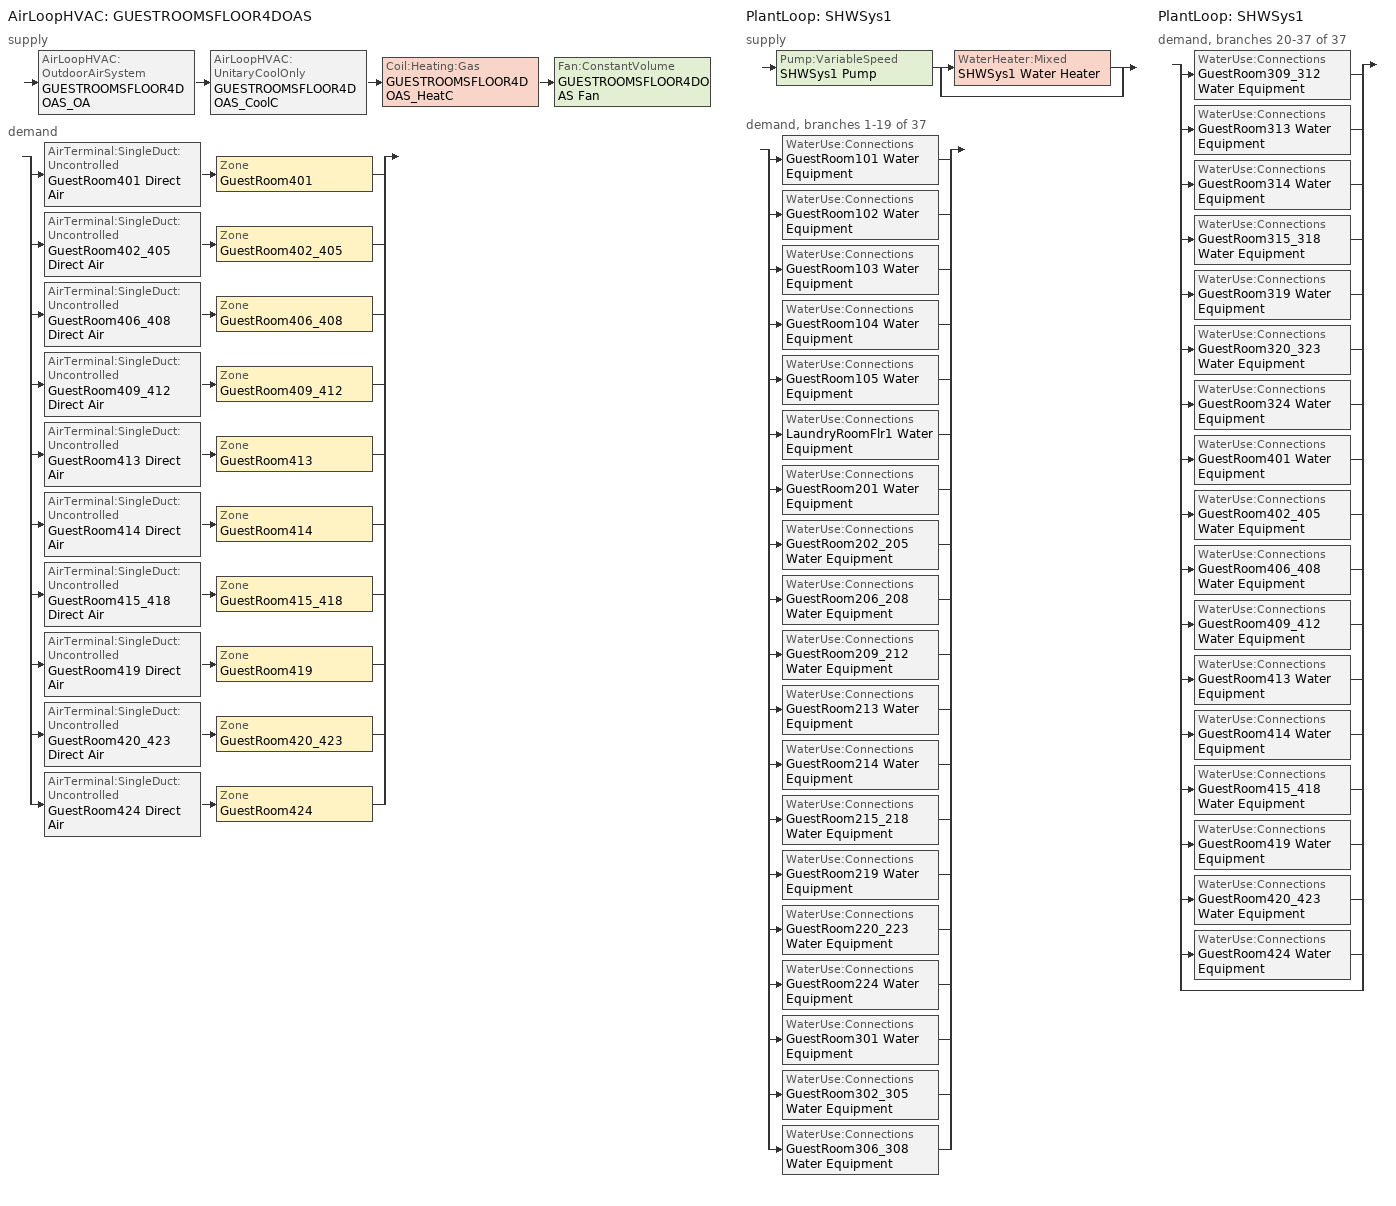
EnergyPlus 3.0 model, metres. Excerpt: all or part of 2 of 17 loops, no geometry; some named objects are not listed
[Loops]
AirLoopHVAC 'GUESTROOMSFLOOR4DOAS'
 supply: AirLoopHVAC:OutdoorAirSystem 'GUESTROOMSFLOOR4DOAS_OA' > AirLoopHVAC:UnitaryCoolOnly 'GUESTROOMSFLOOR4DOAS_CoolC' > Coil:Heating:Gas 'GUESTROOMSFLOOR4DOAS_HeatC' > Fan:ConstantVolume 'GUESTROOMSFLOOR4DOAS Fan'
 demand: split
  | AirTerminal:SingleDuct:Uncontrolled 'GuestRoom401 Direct Air' > Zone 'GuestRoom401'
  | AirTerminal:SingleDuct:Uncontrolled 'GuestRoom402_405 Direct Air' > Zone 'GuestRoom402_405'
  | AirTerminal:SingleDuct:Uncontrolled 'GuestRoom406_408 Direct Air' > Zone 'GuestRoom406_408'
  | AirTerminal:SingleDuct:Uncontrolled 'GuestRoom409_412 Direct Air' > Zone 'GuestRoom409_412'
  | AirTerminal:SingleDuct:Uncontrolled 'GuestRoom413 Direct Air' > Zone 'GuestRoom413'
  | AirTerminal:SingleDuct:Uncontrolled 'GuestRoom414 Direct Air' > Zone 'GuestRoom414'
  | AirTerminal:SingleDuct:Uncontrolled 'GuestRoom415_418 Direct Air' > Zone 'GuestRoom415_418'
  | AirTerminal:SingleDuct:Uncontrolled 'GuestRoom419 Direct Air' > Zone 'GuestRoom419'
  | AirTerminal:SingleDuct:Uncontrolled 'GuestRoom420_423 Direct Air' > Zone 'GuestRoom420_423'
  | AirTerminal:SingleDuct:Uncontrolled 'GuestRoom424 Direct Air' > Zone 'GuestRoom424'
PlantLoop 'SHWSys1'
 supply: Pump:VariableSpeed 'SHWSys1 Pump' > split
  | WaterHeater:Mixed 'SHWSys1 Water Heater'
  | bypass
 demand, branches 1-19 of 37: split
  | WaterUse:Connections 'GuestRoom101 Water Equipment'
  | WaterUse:Connections 'GuestRoom102 Water Equipment'
  | WaterUse:Connections 'GuestRoom103 Water Equipment'
  | WaterUse:Connections 'GuestRoom104 Water Equipment'
  | WaterUse:Connections 'GuestRoom105 Water Equipment'
  | WaterUse:Connections 'LaundryRoomFlr1 Water Equipment'
  | WaterUse:Connections 'GuestRoom201 Water Equipment'
  | WaterUse:Connections 'GuestRoom202_205 Water Equipment'
  | WaterUse:Connections 'GuestRoom206_208 Water Equipment'
  | WaterUse:Connections 'GuestRoom209_212 Water Equipment'
  | WaterUse:Connections 'GuestRoom213 Water Equipment'
  | WaterUse:Connections 'GuestRoom214 Water Equipment'
  | WaterUse:Connections 'GuestRoom215_218 Water Equipment'
  | WaterUse:Connections 'GuestRoom219 Water Equipment'
  | WaterUse:Connections 'GuestRoom220_223 Water Equipment'
  | WaterUse:Connections 'GuestRoom224 Water Equipment'
  | WaterUse:Connections 'GuestRoom301 Water Equipment'
  | WaterUse:Connections 'GuestRoom302_305 Water Equipment'
  | WaterUse:Connections 'GuestRoom306_308 Water Equipment'
PlantLoop 'SHWSys1'
 demand, branches 20-37 of 37: split
  | WaterUse:Connections 'GuestRoom309_312 Water Equipment'
  | WaterUse:Connections 'GuestRoom313 Water Equipment'
  | WaterUse:Connections 'GuestRoom314 Water Equipment'
  | WaterUse:Connections 'GuestRoom315_318 Water Equipment'
  | WaterUse:Connections 'GuestRoom319 Water Equipment'
  | WaterUse:Connections 'GuestRoom320_323 Water Equipment'
  | WaterUse:Connections 'GuestRoom324 Water Equipment'
  | WaterUse:Connections 'GuestRoom401 Water Equipment'
  | WaterUse:Connections 'GuestRoom402_405 Water Equipment'
  | WaterUse:Connections 'GuestRoom406_408 Water Equipment'
  | WaterUse:Connections 'GuestRoom409_412 Water Equipment'
  | WaterUse:Connections 'GuestRoom413 Water Equipment'
  | WaterUse:Connections 'GuestRoom414 Water Equipment'
  | WaterUse:Connections 'GuestRoom415_418 Water Equipment'
  | WaterUse:Connections 'GuestRoom419 Water Equipment'
  | WaterUse:Connections 'GuestRoom420_423 Water Equipment'
  | WaterUse:Connections 'GuestRoom424 Water Equipment'
  | bypass
[ComponentCost:LineItem]
Name | Line Item Type | Item | Cost per Each | Quantity | Cost per Unit of Output Capacity
Infiltration:GuestRoom401 | General | GuestRoom401 | 1 | 0.0105
People:GuestRoom401 | General | GuestRoom401 | 1 | 1.5
LIGHTING EQUIP:GuestRoom401 | Lights | GuestRoom401 |  |  | 1
ElectricEquipment:GuestRoom401:PlugMisc | General | GuestRoom401 | 1 | 0.4663
People:GuestRoom402_405 | General | GuestRoom402_405 | 1 | 6
LIGHTING EQUIP:GuestRoom402_405 | Lights | GuestRoom402_405 |  |  | 1
ElectricEquipment:GuestRoom402_405:PlugMisc | General | GuestRoom402_405 | 1 | 1.8654
People:GuestRoom406_408 | General | GuestRoom406_408 | 1 | 4.5
LIGHTING EQUIP:GuestRoom406_408 | Lights | GuestRoom406_408 |  |  | 1
ElectricEquipment:GuestRoom406_408:PlugMisc | General | GuestRoom406_408 | 1 | 1.5066
Infiltration:GuestRoom409_412 | General | GuestRoom409_412 | 1 | 0.0276
People:GuestRoom409_412 | General | GuestRoom409_412 | 1 | 6
LIGHTING EQUIP:GuestRoom409_412 | Lights | GuestRoom409_412 |  |  | 1
ElectricEquipment:GuestRoom409_412:PlugMisc | General | GuestRoom409_412 | 1 | 1.8654
People:GuestRoom413 | General | GuestRoom413 | 1 | 1.5
LIGHTING EQUIP:GuestRoom413 | Lights | GuestRoom413 |  |  | 1
ElectricEquipment:GuestRoom413:PlugMisc | General | GuestRoom413 | 1 | 0.4663
People:GuestRoom414 | General | GuestRoom414 | 1 | 1.5
LIGHTING EQUIP:GuestRoom414 | Lights | GuestRoom414 |  |  | 1
ElectricEquipment:GuestRoom414:PlugMisc | General | GuestRoom414 | 1 | 0.4663
Infiltration:GuestRoom415_418 | General | GuestRoom415_418 | 1 | 0.0276
People:GuestRoom415_418 | General | GuestRoom415_418 | 1 | 6
LIGHTING EQUIP:GuestRoom415_418 | Lights | GuestRoom415_418 |  |  | 1
ElectricEquipment:GuestRoom415_418:PlugMisc | General | GuestRoom415_418 | 1 | 1.8652
Infiltration:GuestRoom419 | General | GuestRoom419 | 1 | 0.0069
People:GuestRoom419 | General | GuestRoom419 | 1 | 1.5
LIGHTING EQUIP:GuestRoom419 | Lights | GuestRoom419 |  |  | 1
ElectricEquipment:GuestRoom419:PlugMisc | General | GuestRoom419 | 1 | 0.4663
Infiltration:GuestRoom420_423 | General | GuestRoom420_423 | 1 | 0.0276
People:GuestRoom420_423 | General | GuestRoom420_423 | 1 | 6
LIGHTING EQUIP:GuestRoom420_423 | Lights | GuestRoom420_423 |  |  | 1
ElectricEquipment:GuestRoom420_423:PlugMisc | General | GuestRoom420_423 | 1 | 1.8652
Infiltration:GuestRoom424 | General | GuestRoom424 | 1 | 0.0069
People:GuestRoom424 | General | GuestRoom424 | 1 | 1.5
LIGHTING EQUIP:GuestRoom424 | Lights | GuestRoom424 |  |  | 1
ElectricEquipment:GuestRoom424:PlugMisc | General | GuestRoom424 | 1 | 0.4663
[Sizing:Zone] Zone Cooling Design Supply Air Temperature {C}=14; Zone Heating Design Supply Air Temperature {C}=40; Zone Cooling Design Supply Air Humidity Ratio {kg-H20/kg-air}=0.0085; Zone Heating Design Supply Air Humidity Ratio {kg-H20/kg-air}=0.008; Outdoor Air Method=Flow/Zone; Outside Air Flow per Zone Floor Area=0; Zone Sizing Factor=0; Cooling Design Air Flow Method {Flow/Zone | DesignDay}=DesignDay; Cooling Design Air Flow Rate=0; Cooling Minimum Air Flow=0; Cooling Minimum Air Flow Fraction=0; Heating Design Air Flow Method {Flow/Zone | DesignDay}=DesignDay; Heating Design Air Flow Rate=0
Name | Outside Air Flow per Zone {m3/s}
GuestRoom401; GuestRoom413; GuestRoom414; GuestRoom419; GuestRoom424 | 0.01415
GuestRoom402_405; GuestRoom409_412; GuestRoom415_418; GuestRoom420_423 | 0.0566
GuestRoom406_408 | 0.04245
[ZoneControl:Thermostat] Control Type Schedule=Dual Zone Control Type Sched
Name | Zone | Control 1
GuestRoom401 Thermostat | GuestRoom401 | GuestRoom401 DualSPSched
GuestRoom402_405 Thermostat | GuestRoom402_405 | GuestRoom402_405 DualSPSched
GuestRoom406_408 Thermostat | GuestRoom406_408 | GuestRoom406_408 DualSPSched
GuestRoom409_412 Thermostat | GuestRoom409_412 | GuestRoom409_412 DualSPSched
GuestRoom413 Thermostat | GuestRoom413 | GuestRoom413 DualSPSched
GuestRoom414 Thermostat | GuestRoom414 | GuestRoom414 DualSPSched
GuestRoom415_418 Thermostat | GuestRoom415_418 | GuestRoom415_418 DualSPSched
GuestRoom419 Thermostat | GuestRoom419 | GuestRoom419 DualSPSched
GuestRoom420_423 Thermostat | GuestRoom420_423 | GuestRoom420_423 DualSPSched
GuestRoom424 Thermostat | GuestRoom424 | GuestRoom424 DualSPSched
[ThermostatSetpoint:DualSetpoint] Heating Setpoint Temperature Schedule=HtgSetP_Sch; Cooling Setpoint Temperature Schedule=ClgSetP_Sch
GuestRoom401 DualSPSched; GuestRoom402_405 DualSPSched; GuestRoom406_408 DualSPSched; GuestRoom409_412 DualSPSched; GuestRoom413 DualSPSched; GuestRoom414 DualSPSched; GuestRoom415_418 DualSPSched; GuestRoom419 DualSPSched; GuestRoom420_423 DualSPSched; GuestRoom424 DualSPSched
[Zone equipment]
GuestRoom401: GuestRoom401 Direct Air, GuestRoom401 PTAC
GuestRoom402_405: GuestRoom402_405 Direct Air, GuestRoom402_405 PTAC
GuestRoom406_408: GuestRoom406_408 Direct Air, GuestRoom406_408 PTAC
GuestRoom409_412: GuestRoom409_412 Direct Air, GuestRoom409_412 PTAC
GuestRoom413: GuestRoom413 Direct Air, GuestRoom413 PTAC
GuestRoom414: GuestRoom414 Direct Air, GuestRoom414 PTAC
GuestRoom415_418: GuestRoom415_418 Direct Air, GuestRoom415_418 PTAC
GuestRoom419: GuestRoom419 Direct Air, GuestRoom419 PTAC
GuestRoom420_423: GuestRoom420_423 Direct Air, GuestRoom420_423 PTAC
GuestRoom424: GuestRoom424 Direct Air, GuestRoom424 PTAC
[Coil:Heating:Electric] Availability Schedule=ALWAYS_ON; Efficiency=1; Nominal Capacity {W}=AUTOSIZE
GuestRoom401 PTAC heat coil; GuestRoom402_405 PTAC heat coil; GuestRoom406_408 PTAC heat coil; GuestRoom409_412 PTAC heat coil; GuestRoom413 PTAC heat coil; GuestRoom414 PTAC heat coil; GuestRoom415_418 PTAC heat coil; GuestRoom419 PTAC heat coil; GuestRoom420_423 PTAC heat coil; GuestRoom424 PTAC heat coil
[Fan:ConstantVolume]
GUESTROOMSFLOOR4DOAS Fan: Availablility Schedule=HVACOperationSchd; Fan Efficiency=0.51; Pressure Rise {Pa}=320; Maximum Flow Rate {m3/s}=AUTOSIZE; Motor Efficiency=0.85; Motor In Airstream Fraction=1
[AirTerminal:SingleDuct:Uncontrolled] Availability Schedule=ALWAYS_ON
Name | Maximum Air Flow Rate {m3/s}
GuestRoom401 Direct Air; GuestRoom413 Direct Air; GuestRoom414 Direct Air; GuestRoom419 Direct Air; GuestRoom424 Direct Air | 0.01415
GuestRoom402_405 Direct Air; GuestRoom409_412 Direct Air; GuestRoom415_418 Direct Air; GuestRoom420_423 Direct Air | 0.0566
GuestRoom406_408 Direct Air | 0.04245
[ZoneHVAC:PackagedTerminalAirConditioner] Availability Schedule=ALWAYS_ON; Supply Air Flow Rate During Cooling Operation=AUTOSIZE; Supply Air Flow Rate During Heating Operation=AUTOSIZE; Supply Air Flow Rate When No Cooling or Heating is Needed=AUTOSIZE; Outdoor Air Flow Rate During Cooling Operation=0; Outdoor Air Flow Rate During Heating Operation=0; Outdoor Air Flow Rate When No Cooling or Heating is Needed=0; Fan Placement=DrawThrough; Supply Air Fan Operating Mode Schedule=ALWAYS_OFF
Name | Supply Air Fan | Heating Coil | Cooling Coil
GuestRoom401 PTAC | GuestRoom401 PTACFan | GuestRoom401 PTAC heat coil | GuestRoom401 PTAC DXCoil
GuestRoom402_405 PTAC | GuestRoom402_405 PTACFan | GuestRoom402_405 PTAC heat coil | GuestRoom402_405 PTAC DXCoil
GuestRoom406_408 PTAC | GuestRoom406_408 PTACFan | GuestRoom406_408 PTAC heat coil | GuestRoom406_408 PTAC DXCoil
GuestRoom409_412 PTAC | GuestRoom409_412 PTACFan | GuestRoom409_412 PTAC heat coil | GuestRoom409_412 PTAC DXCoil
GuestRoom413 PTAC | GuestRoom413 PTACFan | GuestRoom413 PTAC heat coil | GuestRoom413 PTAC DXCoil
GuestRoom414 PTAC | GuestRoom414 PTACFan | GuestRoom414 PTAC heat coil | GuestRoom414 PTAC DXCoil
GuestRoom415_418 PTAC | GuestRoom415_418 PTACFan | GuestRoom415_418 PTAC heat coil | GuestRoom415_418 PTAC DXCoil
GuestRoom419 PTAC | GuestRoom419 PTACFan | GuestRoom419 PTAC heat coil | GuestRoom419 PTAC DXCoil
GuestRoom420_423 PTAC | GuestRoom420_423 PTACFan | GuestRoom420_423 PTAC heat coil | GuestRoom420_423 PTAC DXCoil
GuestRoom424 PTAC | GuestRoom424 PTACFan | GuestRoom424 PTAC heat coil | GuestRoom424 PTAC DXCoil
[Fan:OnOff] Availablility Schedule=ALWAYS_ON; Fan Efficiency=0.51; Pressure Rise {Pa}=296; Maximum Flow Rate {m3/s}=AUTOSIZE; Motor Efficiency=0.85; Motor In Airstream Fraction=1
GuestRoom401 PTACFan; GuestRoom402_405 PTACFan; GuestRoom406_408 PTACFan; GuestRoom409_412 PTACFan; GuestRoom413 PTACFan; GuestRoom414 PTACFan; GuestRoom415_418 PTACFan; GuestRoom419 PTACFan; GuestRoom420_423 PTACFan; GuestRoom424 PTACFan
[Coil:Cooling:DX:SingleSpeed] Availablility Schedule=ALWAYS_ON; Rated Total Cooling Capacity {W}=AUTOSIZE; Rated Sensible Heat Ratio=AUTOSIZE; Rated Air Flow Rate {m3/s}=AUTOSIZE
Name | Rated COP | Total Cooling Capacity Function of Temperature Curve | Total Cooling Capacity Function of Flow Fraction Curve | Energy Input Ratio Function of Temperature Curve | Energy Input Ratio Function of Flow Fraction Curve | Part Load Fraction Correlation Curve | Supply Air Fan Operating Mode | Total Cooling Capacity Function of Flow Fraction Curve Name)
GuestRoom401 PTAC DXCoil | 3.1 | GuestRoom401 PTACHPACCoolCapFT | GuestRoom401 PTACHPACCoolCapFFF | GuestRoom401 PTACHPACEIRFT | GuestRoom401 PTACHPACEIRFFF | GuestRoom401 PTACHPACPLFFPLR | CyclingFanAndCompressor
GuestRoom402_405 PTAC DXCoil | 3.1 | GuestRoom402_405 PTACHPACCoolCapFT | GuestRoom402_405 PTACHPACCoolCapFFF | GuestRoom402_405 PTACHPACEIRFT | GuestRoom402_405 PTACHPACEIRFFF | GuestRoom402_405 PTACHPACPLFFPLR | CyclingFanAndCompressor
GuestRoom406_408 PTAC DXCoil | 3.1 | GuestRoom406_408 PTACHPACCoolCapFT | GuestRoom406_408 PTACHPACCoolCapFFF | GuestRoom406_408 PTACHPACEIRFT | GuestRoom406_408 PTACHPACEIRFFF | GuestRoom406_408 PTACHPACPLFFPLR | CyclingFanAndCompressor
GuestRoom409_412 PTAC DXCoil | 3.1 | GuestRoom409_412 PTACHPACCoolCapFT | GuestRoom409_412 PTACHPACCoolCapFFF | GuestRoom409_412 PTACHPACEIRFT | GuestRoom409_412 PTACHPACEIRFFF | GuestRoom409_412 PTACHPACPLFFPLR | CyclingFanAndCompressor
GuestRoom413 PTAC DXCoil | 3.1 | GuestRoom413 PTACHPACCoolCapFT | GuestRoom413 PTACHPACCoolCapFFF | GuestRoom413 PTACHPACEIRFT | GuestRoom413 PTACHPACEIRFFF | GuestRoom413 PTACHPACPLFFPLR | CyclingFanAndCompressor
GuestRoom414 PTAC DXCoil | 3.1 | GuestRoom414 PTACHPACCoolCapFT | GuestRoom414 PTACHPACCoolCapFFF | GuestRoom414 PTACHPACEIRFT | GuestRoom414 PTACHPACEIRFFF | GuestRoom414 PTACHPACPLFFPLR | CyclingFanAndCompressor
GuestRoom415_418 PTAC DXCoil | 3.1 | GuestRoom415_418 PTACHPACCoolCapFT | GuestRoom415_418 PTACHPACCoolCapFFF | GuestRoom415_418 PTACHPACEIRFT | GuestRoom415_418 PTACHPACEIRFFF | GuestRoom415_418 PTACHPACPLFFPLR | CyclingFanAndCompressor
GuestRoom419 PTAC DXCoil | 3.1 | GuestRoom419 PTACHPACCoolCapFT | GuestRoom419 PTACHPACCoolCapFFF | GuestRoom419 PTACHPACEIRFT | GuestRoom419 PTACHPACEIRFFF | GuestRoom419 PTACHPACPLFFPLR | CyclingFanAndCompressor
GuestRoom420_423 PTAC DXCoil | 3.1 | GuestRoom420_423 PTACHPACCoolCapFT | GuestRoom420_423 PTACHPACCoolCapFFF | GuestRoom420_423 PTACHPACEIRFT | GuestRoom420_423 PTACHPACEIRFFF | GuestRoom420_423 PTACHPACPLFFPLR | CyclingFanAndCompressor
GuestRoom424 PTAC DXCoil | 3.1 | GuestRoom424 PTACHPACCoolCapFT | GuestRoom424 PTACHPACCoolCapFFF | GuestRoom424 PTACHPACEIRFT | GuestRoom424 PTACHPACEIRFFF | GuestRoom424 PTACHPACPLFFPLR | CyclingFanAndCompressor
GUESTROOMSFLOOR4DOAS_CoolC DXCoil | 3 | GUESTROOMSFLOOR4DOAS_CoolCLennoxStandard10Ton_TGA120S2B_CapFT |  | GUESTROOMSFLOOR4DOAS_CoolCLennoxStandard10Ton_TGA120S2B_EIRFT | GUESTROOMSFLOOR4DOAS_CoolCLennoxStandard10Ton_TGA120S2B_EIRFFF | GUESTROOMSFLOOR4DOAS_CoolCLennoxStandard10Ton_TGA120S2B_PLR | ContinuousFanWithCyclingCompressor | GUESTROOMSFLOOR4DOAS_CoolCLennoxStandard10Ton_TGA120S2B_CapFF
[WaterUse:Connections]
Name | Water Use Equipment 1
GuestRoom101 Water Equipment | GuestRoom101 Water Equipment
GuestRoom102 Water Equipment | GuestRoom102 Water Equipment
GuestRoom103 Water Equipment | GuestRoom103 Water Equipment
GuestRoom104 Water Equipment | GuestRoom104 Water Equipment
GuestRoom105 Water Equipment | GuestRoom105 Water Equipment
LaundryRoomFlr1 Water Equipment | LaundryRoomFlr1 Water Equipment
GuestRoom201 Water Equipment | GuestRoom201 Water Equipment
GuestRoom202_205 Water Equipment | GuestRoom202_205 Water Equipment
GuestRoom206_208 Water Equipment | GuestRoom206_208 Water Equipment
GuestRoom209_212 Water Equipment | GuestRoom209_212 Water Equipment
GuestRoom213 Water Equipment | GuestRoom213 Water Equipment
GuestRoom214 Water Equipment | GuestRoom214 Water Equipment
GuestRoom215_218 Water Equipment | GuestRoom215_218 Water Equipment
GuestRoom219 Water Equipment | GuestRoom219 Water Equipment
GuestRoom220_223 Water Equipment | GuestRoom220_223 Water Equipment
GuestRoom224 Water Equipment | GuestRoom224 Water Equipment
GuestRoom301 Water Equipment | GuestRoom301 Water Equipment
GuestRoom302_305 Water Equipment | GuestRoom302_305 Water Equipment
GuestRoom306_308 Water Equipment | GuestRoom306_308 Water Equipment
GuestRoom309_312 Water Equipment | GuestRoom309_312 Water Equipment
GuestRoom313 Water Equipment | GuestRoom313 Water Equipment
GuestRoom314 Water Equipment | GuestRoom314 Water Equipment
GuestRoom315_318 Water Equipment | GuestRoom315_318 Water Equipment
GuestRoom319 Water Equipment | GuestRoom319 Water Equipment
GuestRoom320_323 Water Equipment | GuestRoom320_323 Water Equipment
GuestRoom324 Water Equipment | GuestRoom324 Water Equipment
GuestRoom401 Water Equipment | GuestRoom401 Water Equipment
GuestRoom402_405 Water Equipment | GuestRoom402_405 Water Equipment
GuestRoom406_408 Water Equipment | GuestRoom406_408 Water Equipment
GuestRoom409_412 Water Equipment | GuestRoom409_412 Water Equipment
GuestRoom413 Water Equipment | GuestRoom413 Water Equipment
GuestRoom414 Water Equipment | GuestRoom414 Water Equipment
GuestRoom415_418 Water Equipment | GuestRoom415_418 Water Equipment
GuestRoom419 Water Equipment | GuestRoom419 Water Equipment
GuestRoom420_423 Water Equipment | GuestRoom420_423 Water Equipment
GuestRoom424 Water Equipment | GuestRoom424 Water Equipment
[WaterUse:Equipment]
Name | Peak Flow Rate {m3/s} | Flow Rate Fraction Schedule | Target Temperature Schedule | Hot Water Supply Temperature Schedule Name  {C} | Zone | Sensible Fraction Schedule | Latent Fraction Schedule
GuestRoom101 Water Equipment | 2.89E-6 | GUESTROOM_SWH_SCH | GuestRoom101 Water Equipment Temp Sched | GuestRoom101 Water Equipment Hot Supply Temp Sched | GuestRoom101 | GuestRoom101 Water Equipment Sensible fract sched | GuestRoom101 Water Equipment Latent fract sched
GuestRoom102 Water Equipment | 2.89E-6 | GUESTROOM_SWH_SCH | GuestRoom102 Water Equipment Temp Sched | GuestRoom102 Water Equipment Hot Supply Temp Sched | GuestRoom102 | GuestRoom102 Water Equipment Sensible fract sched | GuestRoom102 Water Equipment Latent fract sched
GuestRoom103 Water Equipment | 2.89E-6 | GUESTROOM_SWH_SCH | GuestRoom103 Water Equipment Temp Sched | GuestRoom103 Water Equipment Hot Supply Temp Sched | GuestRoom103 | GuestRoom103 Water Equipment Sensible fract sched | GuestRoom103 Water Equipment Latent fract sched
GuestRoom104 Water Equipment | 2.89E-6 | GUESTROOM_SWH_SCH | GuestRoom104 Water Equipment Temp Sched | GuestRoom104 Water Equipment Hot Supply Temp Sched | GuestRoom104 | GuestRoom104 Water Equipment Sensible fract sched | GuestRoom104 Water Equipment Latent fract sched
GuestRoom105 Water Equipment | 2.89E-6 | GUESTROOM_SWH_SCH | GuestRoom105 Water Equipment Temp Sched | GuestRoom105 Water Equipment Hot Supply Temp Sched | GuestRoom105 | GuestRoom105 Water Equipment Sensible fract sched | GuestRoom105 Water Equipment Latent fract sched
LaundryRoomFlr1 Water Equipment | 0.0001093 | LAUNDRYROOM_SWH_SCH | LaundryRoomFlr1 Water Equipment Temp Sched | LaundryRoomFlr1 Water Equipment Hot Supply Temp Sched | LaundryRoomFlr1 | LaundryRoomFlr1 Water Equipment Sensible fract sched | LaundryRoomFlr1 Water Equipment Latent fract sched
GuestRoom201 Water Equipment | 2.89E-6 | GUESTROOM_SWH_SCH | GuestRoom201 Water Equipment Temp Sched | GuestRoom201 Water Equipment Hot Supply Temp Sched | GuestRoom201 | GuestRoom201 Water Equipment Sensible fract sched | GuestRoom201 Water Equipment Latent fract sched
GuestRoom202_205 Water Equipment | 1.156E-5 | GUESTROOM_SWH_SCH | GuestRoom202_205 Water Equipment Temp Sched | GuestRoom202_205 Water Equipment Hot Supply Temp Sched | GuestRoom202_205 | GuestRoom202_205 Water Equipment Sensible fract sched | GuestRoom202_205 Water Equipment Latent fract sched
GuestRoom206_208 Water Equipment | 8.67E-6 | GUESTROOM_SWH_SCH | GuestRoom206_208 Water Equipment Temp Sched | GuestRoom206_208 Water Equipment Hot Supply Temp Sched | GuestRoom206_208 | GuestRoom206_208 Water Equipment Sensible fract sched | GuestRoom206_208 Water Equipment Latent fract sched
GuestRoom209_212 Water Equipment | 1.156E-5 | GUESTROOM_SWH_SCH | GuestRoom209_212 Water Equipment Temp Sched | GuestRoom209_212 Water Equipment Hot Supply Temp Sched | GuestRoom209_212 | GuestRoom209_212 Water Equipment Sensible fract sched | GuestRoom209_212 Water Equipment Latent fract sched
GuestRoom213 Water Equipment | 2.89E-6 | GUESTROOM_SWH_SCH | GuestRoom213 Water Equipment Temp Sched | GuestRoom213 Water Equipment Hot Supply Temp Sched | GuestRoom213 | GuestRoom213 Water Equipment Sensible fract sched | GuestRoom213 Water Equipment Latent fract sched
GuestRoom214 Water Equipment | 2.89E-6 | GUESTROOM_SWH_SCH | GuestRoom214 Water Equipment Temp Sched | GuestRoom214 Water Equipment Hot Supply Temp Sched | GuestRoom214 | GuestRoom214 Water Equipment Sensible fract sched | GuestRoom214 Water Equipment Latent fract sched
GuestRoom215_218 Water Equipment | 1.156E-5 | GUESTROOM_SWH_SCH | GuestRoom215_218 Water Equipment Temp Sched | GuestRoom215_218 Water Equipment Hot Supply Temp Sched | GuestRoom215_218 | GuestRoom215_218 Water Equipment Sensible fract sched | GuestRoom215_218 Water Equipment Latent fract sched
GuestRoom219 Water Equipment | 2.89E-6 | GUESTROOM_SWH_SCH | GuestRoom219 Water Equipment Temp Sched | GuestRoom219 Water Equipment Hot Supply Temp Sched | GuestRoom219 | GuestRoom219 Water Equipment Sensible fract sched | GuestRoom219 Water Equipment Latent fract sched
GuestRoom220_223 Water Equipment | 1.156E-5 | GUESTROOM_SWH_SCH | GuestRoom220_223 Water Equipment Temp Sched | GuestRoom220_223 Water Equipment Hot Supply Temp Sched | GuestRoom220_223 | GuestRoom220_223 Water Equipment Sensible fract sched | GuestRoom220_223 Water Equipment Latent fract sched
GuestRoom224 Water Equipment | 2.89E-6 | GUESTROOM_SWH_SCH | GuestRoom224 Water Equipment Temp Sched | GuestRoom224 Water Equipment Hot Supply Temp Sched | GuestRoom224 | GuestRoom224 Water Equipment Sensible fract sched | GuestRoom224 Water Equipment Latent fract sched
GuestRoom301 Water Equipment | 2.89E-6 | GUESTROOM_SWH_SCH | GuestRoom301 Water Equipment Temp Sched | GuestRoom301 Water Equipment Hot Supply Temp Sched | GuestRoom301 | GuestRoom301 Water Equipment Sensible fract sched | GuestRoom301 Water Equipment Latent fract sched
GuestRoom302_305 Water Equipment | 1.156E-5 | GUESTROOM_SWH_SCH | GuestRoom302_305 Water Equipment Temp Sched | GuestRoom302_305 Water Equipment Hot Supply Temp Sched | GuestRoom302_305 | GuestRoom302_305 Water Equipment Sensible fract sched | GuestRoom302_305 Water Equipment Latent fract sched
GuestRoom306_308 Water Equipment | 8.67E-6 | GUESTROOM_SWH_SCH | GuestRoom306_308 Water Equipment Temp Sched | GuestRoom306_308 Water Equipment Hot Supply Temp Sched | GuestRoom306_308 | GuestRoom306_308 Water Equipment Sensible fract sched | GuestRoom306_308 Water Equipment Latent fract sched
GuestRoom309_312 Water Equipment | 1.156E-5 | GUESTROOM_SWH_SCH | GuestRoom309_312 Water Equipment Temp Sched | GuestRoom309_312 Water Equipment Hot Supply Temp Sched | GuestRoom309_312 | GuestRoom309_312 Water Equipment Sensible fract sched | GuestRoom309_312 Water Equipment Latent fract sched
GuestRoom313 Water Equipment | 2.89E-6 | GUESTROOM_SWH_SCH | GuestRoom313 Water Equipment Temp Sched | GuestRoom313 Water Equipment Hot Supply Temp Sched | GuestRoom313 | GuestRoom313 Water Equipment Sensible fract sched | GuestRoom313 Water Equipment Latent fract sched
GuestRoom314 Water Equipment | 2.89E-6 | GUESTROOM_SWH_SCH | GuestRoom314 Water Equipment Temp Sched | GuestRoom314 Water Equipment Hot Supply Temp Sched | GuestRoom314 | GuestRoom314 Water Equipment Sensible fract sched | GuestRoom314 Water Equipment Latent fract sched
GuestRoom315_318 Water Equipment | 1.156E-5 | GUESTROOM_SWH_SCH | GuestRoom315_318 Water Equipment Temp Sched | GuestRoom315_318 Water Equipment Hot Supply Temp Sched | GuestRoom315_318 | GuestRoom315_318 Water Equipment Sensible fract sched | GuestRoom315_318 Water Equipment Latent fract sched
GuestRoom319 Water Equipment | 2.89E-6 | GUESTROOM_SWH_SCH | GuestRoom319 Water Equipment Temp Sched | GuestRoom319 Water Equipment Hot Supply Temp Sched | GuestRoom319 | GuestRoom319 Water Equipment Sensible fract sched | GuestRoom319 Water Equipment Latent fract sched
GuestRoom320_323 Water Equipment | 1.156E-5 | GUESTROOM_SWH_SCH | GuestRoom320_323 Water Equipment Temp Sched | GuestRoom320_323 Water Equipment Hot Supply Temp Sched | GuestRoom320_323 | GuestRoom320_323 Water Equipment Sensible fract sched | GuestRoom320_323 Water Equipment Latent fract sched
GuestRoom324 Water Equipment | 2.89E-6 | GUESTROOM_SWH_SCH | GuestRoom324 Water Equipment Temp Sched | GuestRoom324 Water Equipment Hot Supply Temp Sched | GuestRoom324 | GuestRoom324 Water Equipment Sensible fract sched | GuestRoom324 Water Equipment Latent fract sched
GuestRoom401 Water Equipment | 2.89E-6 | GUESTROOM_SWH_SCH | GuestRoom401 Water Equipment Temp Sched | GuestRoom401 Water Equipment Hot Supply Temp Sched | GuestRoom401 | GuestRoom401 Water Equipment Sensible fract sched | GuestRoom401 Water Equipment Latent fract sched
GuestRoom402_405 Water Equipment | 1.156E-5 | GUESTROOM_SWH_SCH | GuestRoom402_405 Water Equipment Temp Sched | GuestRoom402_405 Water Equipment Hot Supply Temp Sched | GuestRoom402_405 | GuestRoom402_405 Water Equipment Sensible fract sched | GuestRoom402_405 Water Equipment Latent fract sched
GuestRoom406_408 Water Equipment | 8.67E-6 | GUESTROOM_SWH_SCH | GuestRoom406_408 Water Equipment Temp Sched | GuestRoom406_408 Water Equipment Hot Supply Temp Sched | GuestRoom406_408 | GuestRoom406_408 Water Equipment Sensible fract sched | GuestRoom406_408 Water Equipment Latent fract sched
GuestRoom409_412 Water Equipment | 1.156E-5 | GUESTROOM_SWH_SCH | GuestRoom409_412 Water Equipment Temp Sched | GuestRoom409_412 Water Equipment Hot Supply Temp Sched | GuestRoom409_412 | GuestRoom409_412 Water Equipment Sensible fract sched | GuestRoom409_412 Water Equipment Latent fract sched
GuestRoom413 Water Equipment | 2.89E-6 | GUESTROOM_SWH_SCH | GuestRoom413 Water Equipment Temp Sched | GuestRoom413 Water Equipment Hot Supply Temp Sched | GuestRoom413 | GuestRoom413 Water Equipment Sensible fract sched | GuestRoom413 Water Equipment Latent fract sched
GuestRoom414 Water Equipment | 2.89E-6 | GUESTROOM_SWH_SCH | GuestRoom414 Water Equipment Temp Sched | GuestRoom414 Water Equipment Hot Supply Temp Sched | GuestRoom414 | GuestRoom414 Water Equipment Sensible fract sched | GuestRoom414 Water Equipment Latent fract sched
GuestRoom415_418 Water Equipment | 1.156E-5 | GUESTROOM_SWH_SCH | GuestRoom415_418 Water Equipment Temp Sched | GuestRoom415_418 Water Equipment Hot Supply Temp Sched | GuestRoom415_418 | GuestRoom415_418 Water Equipment Sensible fract sched | GuestRoom415_418 Water Equipment Latent fract sched
GuestRoom419 Water Equipment | 2.89E-6 | GUESTROOM_SWH_SCH | GuestRoom419 Water Equipment Temp Sched | GuestRoom419 Water Equipment Hot Supply Temp Sched | GuestRoom419 | GuestRoom419 Water Equipment Sensible fract sched | GuestRoom419 Water Equipment Latent fract sched
GuestRoom420_423 Water Equipment | 1.156E-5 | GUESTROOM_SWH_SCH | GuestRoom420_423 Water Equipment Temp Sched | GuestRoom420_423 Water Equipment Hot Supply Temp Sched | GuestRoom420_423 | GuestRoom420_423 Water Equipment Sensible fract sched | GuestRoom420_423 Water Equipment Latent fract sched
GuestRoom424 Water Equipment | 2.89E-6 | GUESTROOM_SWH_SCH | GuestRoom424 Water Equipment Temp Sched | GuestRoom424 Water Equipment Hot Supply Temp Sched | GuestRoom424 | GuestRoom424 Water Equipment Sensible fract sched | GuestRoom424 Water Equipment Latent fract sched
[AirLoopHVAC]
GUESTROOMSFLOOR4DOAS: Design Supply Air Flow Rate {m3/s}=0.3396
[SetpointManager:MixedAir]
Name | Control Variable {Temperature} | Control Variable | Setpoint Node or NodeList
GUESTROOMSFLOOR4DOAS_CoolC SAT Manager | Temperature
GUESTROOMSFLOOR4DOAS_HeatC MixedAir Manager |  | Temperature | GUESTROOMSFLOOR4DOAS_HeatC-GUESTROOMSFLOOR4DOAS FanNode
GUESTROOMSFLOOR4DOAS_OAMixed Air Temp Manager |  | Temperature | GUESTROOMSFLOOR4DOAS_OA-GUESTROOMSFLOOR4DOAS_CoolCNode
[Sizing:System]
GUESTROOMSFLOOR4DOAS: Type Of Load To Size On {Sensible}=Sensible; Design Outdoor Air Flow Rate {m3/s}=AUTOSIZE; Minimum System Air Flow Ratio=0.3; Preheat Design Temperature {C}=7; Preheat Design Humidity Ratio {kg-H2O/kg-air}=0.008; Precool Design Temperature {C}=12.8; Precool Design Humidity Ratio {kg-H2O/kg-air}=0.008; Central Cooling Design Supply Air Temperature {C}=12.8; Central Heating Design Supply Air Temperature {C}=16.7; Sizing Option {Coincident | NonCoincident}=NonCoincident; 100% Outdoor Air in Cooling {Yes | No}=No; 100% Outdoor Air in Heating {Yes | No}=No; Central Cooling Design Supply Air Humidity Ratio {kg-H2O/kg-air}=0.0085; Central Heating Design Supply Air Humidity Ratio {kg-H2O/kg-air}=0.008; Cooling Design Air Flow Method=DesignDay; Cooling Design Air Flow Rate {m3/s}=0; Heating Design Air Flow Method=DesignDay; Heating Design Air Flow Rate {m3/s}=0
[Controller:OutdoorAir]
GUESTROOMSFLOOR4DOAS_OA_Controller: Minimum Outdoor Air Flow Rate {m3/s}=AUTOSIZE; Maximum Outdoor Air Flow Rate {m3/s}=AUTOSIZE; Economizer Control Type=NoEconomizer; Economizer Control Action Type=ModulateFlow; Economizer Maximum Limit Dry-Bulb Temperature {C}=28; Economizer Maximum Limit Enthalpy {J/kg}=64000; Economizer Minimum Limit Dry-Bulb Temperature {C}=0; Lockout Type=NoLockout; Minimum Limit Type=FixedMinimum; Minimum Outdoor Air Schedule=MinOA_Sched
[AirLoopHVAC:UnitaryCoolOnly]
GUESTROOMSFLOOR4DOAS_CoolC: Availablility Schedule=ALWAYS_ON; Cooling Coil=GUESTROOMSFLOOR4DOAS_CoolC DXCoil
[Coil:Heating:Gas]
GUESTROOMSFLOOR4DOAS_HeatC: Availablility Schedule=ALWAYS_ON; Gas Burner Efficiency=0.8; Nominal Capacity {W}=AUTOSIZE
[SetpointManager:OutdoorAirReset]
GUESTROOMSFLOOR4DOAS SAT setpoint: Control Variable=Temperature; Setpoint at Outdoor Low Temperature=15.5; Outdoor Low Temperature=15.5; Setpoint at Outdoor High Temperature=12.8; Outdoor High Temperature=21; Setpoint Node or NodeList=GUESTROOMSFLOOR4DOAS Supply Equipment Outlet Node
[PlantLoop]
SHWSys1: Fluid Type {WATER}=Water; Loop Equipment Operation Scheme=SHWSys1 Loop Operation Scheme List; Maximum Loop Temperature {C}=60; Minimum Loop Temperature {C}=10; Maximum Loop Flow Rate {m3/s}=AUTOSIZE; Minimum Loop Flow Rate {m3/s}=0; Loop Volume {m3}=AUTOSIZE; Load Distribution Scheme {OPTIMAL | SEQUENTIAL}=Optimal
[Sizing:Plant]
SHWSys1: Loop Type {COOLING | HEATING}=Heating; Design Loop Exit Temperature {C}=60; Design Loop Temperature Difference {C}=5
[SetpointManager:Scheduled]
SHWSys1 Loop Setpoint Manager: Control Variable {TEMP}=Temperature; Schedule=SHWSys1-Loop-Temp-Schedule; Setpoint Node=SHWSys1 Supply Outlet Node
[PlantEquipmentOperationSchemes]
SHWSys1 Loop Operation Scheme List: Control Scheme 1 Object Type {*******}=PlantEquipmentOperation:HeatingLoad; Control Scheme 1=SHWSys1 Operation Scheme; Control Scheme 1 Schedule=PlantOnSched
[PlantEquipmentOperation:HeatingLoad]
SHWSys1 Operation Scheme: Load Range 1 Lower Limit {W}=0; Load Range 1 Upper Limit {W}=1000000000000000; Priority Control 1 Equipment List=SHWSys1 Equipment List
[PlantEquipmentList]
SHWSys1 Equipment List: SHWSys1 Water Heater
[Pump:VariableSpeed]
SHWSys1 Pump: Rated Flow Rate {m3/s}=AUTOSIZE; Rated Pump Head {Pa} [179352 Pa = 60 ft]=179352; Rated Power Consumption {W}=AUTOSIZE; Motor Efficiency=0.9; Fraction of Motor Inefficiencies to Fluid Stream=0; Coefficient 1 of the Part Load Performance Curve=0; Coefficient 2 of the Part Load Performance Curve=1; Coefficient 3 of the Part Load Performance Curve=0; Coefficient 4 of the Part Load Performance Curve=0; Minimum Flow Rate {m3/s}=0; Pump Control Type {Continuous | Intermittent}=Intermittent
[WaterHeater:Mixed]
SHWSys1 Water Heater: Tank Volume {m3}=2; Setpoint Temperature Schedule=SHWSys1 Water Heater Setpoint Temperature Schedule Name; Deadband Temperature Difference {deltaC}=2; Maximum Temperature Limit {C}=82.2222; Heater Control Type {Cycle | Modulate}=Cycle; Heater Maximum Capacity {W}=845000; Heater Fuel Type=NATURALGAS; Heater Thermal Efficiency=0.8; Off Cycle Parasitic Fuel Consumption Rate {W}=20; Off Cycle Parasitic Fuel Type=NATURALGAS; Off Cycle Parasitic Heat Fraction To Tank=0.8; On Cycle Parasitic Fuel Type=NATURALGAS; Ambient Temperature Indicator {Schedule | Zone | Outdoors}=SCHEDULE; Ambient Temperature Schedule=SHWSys1 Water Heater Ambient Temperature Schedule Name; Off Cycle Loss Coefficient to Ambient Temperature {W/K}=6; On Cycle Loss Coefficient to Ambient Temperature {W/K}=6; Use Side Effectiveness=1; Source Side Effectiveness=1; Use Side Design Flow Rate=AUTOSIZE; Source Side Design Flow Rate=AUTOSIZE; Indirect Water Heater Recovery Time=1.5
[SCHEDULE:COMPACT]
GuestRoom_SWH_Sch: Fraction, Through: 12/31, For: Weekdays, Until: 01:00, 0.2, Until: 04:00, 0.15, Until: 05:00, 0.2, Until: 06:00, 0.35, Until: 07:00, 0.6, Until: 08:00, 0.8, Until: 09:00, 0.55, Until: 10:00, 0.4, Until: 11:00, 0.3, Until: 17:00, 0.2, Until: 18:00, 0.3, Until: 19:00, 0.55, Until: 21:00, 0.4, Until: 22:00, 0.6, Until: 23:00, 0.45, Until: 24:00, 0.25, For: AllOtherDays, Until: 01:00, 0.2, Until: 04:00, 0.15, Until: 05:00, 0.2, Until: 06:00, 0.25, Until: 07:00, 0.35, Until: 08:00, 0.6, Until: 09:00, 0.8, Until: 10:00, 0.55, Until: 11:00, 0.4, Until: 12:00, 0.3, Until: 17:00, 0.2, Until: 18:00, 0.25, Until: 19:00, 0.3, Until: 22:00, 0.4, Until: 23:00, 0.6, Until: 24:00, 0.35
LaundryRoom_SWH_Sch: Fraction, Through: 12/31, For: AllDays, Until: 08:00, 0, Until: 16:00, 1, Until: 24:00, 0
[Schedule:Compact]
ALWAYS_ON; HVACOperationSchd; PlantOnSched; MinOA_Sched: Through: 12/31, For: AllDays, Until: 24:00, 1
ALWAYS_OFF: Through: 12/31, For: AllDays, Until: 24:00, 0
HTGSETP_SCH: Through: 12/31, For: AllDays, Until: 24:00, 21
CLGSETP_SCH: Through: 12/31, For: AllDays, Until: 24:00, 24
Dual Zone Control Type Sched: Through: 12/31, For: AllDays, Until: 24:00, 4
GuestRoom101 Water Equipment Latent fract sched; GuestRoom102 Water Equipment Latent fract sched; GuestRoom103 Water Equipment Latent fract sched; GuestRoom104 Water Equipment Latent fract sched; GuestRoom105 Water Equipment Latent fract sched; LaundryRoomFlr1 Water Equipment Latent fract sched; GuestRoom201 Water Equipment Latent fract sched; GuestRoom202_205 Water Equipment Latent fract sched; GuestRoom206_208 Water Equipment Latent fract sched; GuestRoom209_212 Water Equipment Latent fract sched; GuestRoom213 Water Equipment Latent fract sched; GuestRoom214 Water Equipment Latent fract sched; GuestRoom215_218 Water Equipment Latent fract sched; GuestRoom219 Water Equipment Latent fract sched; GuestRoom220_223 Water Equipment Latent fract sched; GuestRoom224 Water Equipment Latent fract sched; GuestRoom301 Water Equipment Latent fract sched; GuestRoom302_305 Water Equipment Latent fract sched; GuestRoom306_308 Water Equipment Latent fract sched; GuestRoom309_312 Water Equipment Latent fract sched; GuestRoom313 Water Equipment Latent fract sched; GuestRoom314 Water Equipment Latent fract sched; GuestRoom315_318 Water Equipment Latent fract sched; GuestRoom319 Water Equipment Latent fract sched; GuestRoom320_323 Water Equipment Latent fract sched; GuestRoom324 Water Equipment Latent fract sched; GuestRoom401 Water Equipment Latent fract sched; GuestRoom402_405 Water Equipment Latent fract sched; GuestRoom406_408 Water Equipment Latent fract sched; GuestRoom409_412 Water Equipment Latent fract sched; GuestRoom413 Water Equipment Latent fract sched; GuestRoom414 Water Equipment Latent fract sched; GuestRoom415_418 Water Equipment Latent fract sched; GuestRoom419 Water Equipment Latent fract sched; GuestRoom420_423 Water Equipment Latent fract sched; GuestRoom424 Water Equipment Latent fract sched: Through: 12/31, For: AllDays, Until: 24:00, 0.05
GuestRoom101 Water Equipment Sensible fract sched; GuestRoom102 Water Equipment Sensible fract sched; GuestRoom103 Water Equipment Sensible fract sched; GuestRoom104 Water Equipment Sensible fract sched; GuestRoom105 Water Equipment Sensible fract sched; LaundryRoomFlr1 Water Equipment Sensible fract sched; GuestRoom201 Water Equipment Sensible fract sched; GuestRoom202_205 Water Equipment Sensible fract sched; GuestRoom206_208 Water Equipment Sensible fract sched; GuestRoom209_212 Water Equipment Sensible fract sched; GuestRoom213 Water Equipment Sensible fract sched; GuestRoom214 Water Equipment Sensible fract sched; GuestRoom215_218 Water Equipment Sensible fract sched; GuestRoom219 Water Equipment Sensible fract sched; GuestRoom220_223 Water Equipment Sensible fract sched; GuestRoom224 Water Equipment Sensible fract sched; GuestRoom301 Water Equipment Sensible fract sched; GuestRoom302_305 Water Equipment Sensible fract sched; GuestRoom306_308 Water Equipment Sensible fract sched; GuestRoom309_312 Water Equipment Sensible fract sched; GuestRoom313 Water Equipment Sensible fract sched; GuestRoom314 Water Equipment Sensible fract sched; GuestRoom315_318 Water Equipment Sensible fract sched; GuestRoom319 Water Equipment Sensible fract sched; GuestRoom320_323 Water Equipment Sensible fract sched; GuestRoom324 Water Equipment Sensible fract sched; GuestRoom401 Water Equipment Sensible fract sched; GuestRoom402_405 Water Equipment Sensible fract sched; GuestRoom406_408 Water Equipment Sensible fract sched; GuestRoom409_412 Water Equipment Sensible fract sched; GuestRoom413 Water Equipment Sensible fract sched; GuestRoom414 Water Equipment Sensible fract sched; GuestRoom415_418 Water Equipment Sensible fract sched; GuestRoom419 Water Equipment Sensible fract sched; GuestRoom420_423 Water Equipment Sensible fract sched; GuestRoom424 Water Equipment Sensible fract sched: Through: 12/31, For: AllDays, Until: 24:00, 0.2
GuestRoom101 Water Equipment Temp Sched; GuestRoom102 Water Equipment Temp Sched; GuestRoom103 Water Equipment Temp Sched; GuestRoom104 Water Equipment Temp Sched; GuestRoom105 Water Equipment Temp Sched; LaundryRoomFlr1 Water Equipment Temp Sched; GuestRoom201 Water Equipment Temp Sched; GuestRoom202_205 Water Equipment Temp Sched; GuestRoom206_208 Water Equipment Temp Sched; GuestRoom209_212 Water Equipment Temp Sched; GuestRoom213 Water Equipment Temp Sched; GuestRoom214 Water Equipment Temp Sched; GuestRoom215_218 Water Equipment Temp Sched; GuestRoom219 Water Equipment Temp Sched; GuestRoom220_223 Water Equipment Temp Sched; GuestRoom224 Water Equipment Temp Sched; GuestRoom301 Water Equipment Temp Sched; GuestRoom302_305 Water Equipment Temp Sched; GuestRoom306_308 Water Equipment Temp Sched; GuestRoom309_312 Water Equipment Temp Sched; GuestRoom313 Water Equipment Temp Sched; GuestRoom314 Water Equipment Temp Sched; GuestRoom315_318 Water Equipment Temp Sched; GuestRoom319 Water Equipment Temp Sched; GuestRoom320_323 Water Equipment Temp Sched; GuestRoom324 Water Equipment Temp Sched; GuestRoom401 Water Equipment Temp Sched; GuestRoom402_405 Water Equipment Temp Sched; GuestRoom406_408 Water Equipment Temp Sched; GuestRoom409_412 Water Equipment Temp Sched; GuestRoom413 Water Equipment Temp Sched; GuestRoom414 Water Equipment Temp Sched; GuestRoom415_418 Water Equipment Temp Sched; GuestRoom419 Water Equipment Temp Sched; GuestRoom420_423 Water Equipment Temp Sched; GuestRoom424 Water Equipment Temp Sched: Through: 12/31, For: AllDays, Until: 24:00, 43.3
GuestRoom101 Water Equipment Hot Supply Temp Sched; GuestRoom102 Water Equipment Hot Supply Temp Sched; GuestRoom103 Water Equipment Hot Supply Temp Sched; GuestRoom104 Water Equipment Hot Supply Temp Sched; GuestRoom105 Water Equipment Hot Supply Temp Sched; LaundryRoomFlr1 Water Equipment Hot Supply Temp Sched; GuestRoom201 Water Equipment Hot Supply Temp Sched; GuestRoom202_205 Water Equipment Hot Supply Temp Sched; GuestRoom206_208 Water Equipment Hot Supply Temp Sched; GuestRoom209_212 Water Equipment Hot Supply Temp Sched; GuestRoom213 Water Equipment Hot Supply Temp Sched; GuestRoom214 Water Equipment Hot Supply Temp Sched; GuestRoom215_218 Water Equipment Hot Supply Temp Sched; GuestRoom219 Water Equipment Hot Supply Temp Sched; GuestRoom220_223 Water Equipment Hot Supply Temp Sched; GuestRoom224 Water Equipment Hot Supply Temp Sched; GuestRoom301 Water Equipment Hot Supply Temp Sched; GuestRoom302_305 Water Equipment Hot Supply Temp Sched; GuestRoom306_308 Water Equipment Hot Supply Temp Sched; GuestRoom309_312 Water Equipment Hot Supply Temp Sched; GuestRoom313 Water Equipment Hot Supply Temp Sched; GuestRoom314 Water Equipment Hot Supply Temp Sched; GuestRoom315_318 Water Equipment Hot Supply Temp Sched; GuestRoom319 Water Equipment Hot Supply Temp Sched; GuestRoom320_323 Water Equipment Hot Supply Temp Sched; GuestRoom324 Water Equipment Hot Supply Temp Sched; GuestRoom401 Water Equipment Hot Supply Temp Sched; GuestRoom402_405 Water Equipment Hot Supply Temp Sched; GuestRoom406_408 Water Equipment Hot Supply Temp Sched; GuestRoom409_412 Water Equipment Hot Supply Temp Sched; GuestRoom413 Water Equipment Hot Supply Temp Sched; GuestRoom414 Water Equipment Hot Supply Temp Sched; GuestRoom415_418 Water Equipment Hot Supply Temp Sched; GuestRoom419 Water Equipment Hot Supply Temp Sched; GuestRoom420_423 Water Equipment Hot Supply Temp Sched; GuestRoom424 Water Equipment Hot Supply Temp Sched: Through: 12/31, For: AllDays, Until: 24:00, 55
SHWSys1-Loop-Temp-Schedule; SHWSys1 Water Heater Setpoint Temperature Schedule Name: Through: 12/31, For: AllDays, Until: 24:00, 60
SHWSys1 Water Heater Ambient Temperature Schedule Name: Through: 12/31, For: AllDays, Until: 24:00, 22
[Curve:Biquadratic]
Name | Coefficient1 Constant | Coefficient2 x | Coefficient3 x**2 | Coefficient4 y | Coefficient5 y**2 | Coefficient6 x*y | Minimum Value of x | Maximum Value of x | Minimum Value of y | Maximum Value of y
GuestRoom401 PTACHPACCoolCapFT; GuestRoom402_405 PTACHPACCoolCapFT; GuestRoom406_408 PTACHPACCoolCapFT; GuestRoom409_412 PTACHPACCoolCapFT; GuestRoom413 PTACHPACCoolCapFT; GuestRoom414 PTACHPACCoolCapFT; GuestRoom415_418 PTACHPACCoolCapFT; GuestRoom419 PTACHPACCoolCapFT; GuestRoom420_423 PTACHPACCoolCapFT; GuestRoom424 PTACHPACCoolCapFT | 0.942588 | 0.00954335 | 0.00068377 | -0.0110427 | 5.249e-06 | -9.72e-06 | 12.77778 | 23.88889 | 23.88889 | 46.11111
GuestRoom401 PTACHPACEIRFT; GuestRoom402_405 PTACHPACEIRFT; GuestRoom406_408 PTACHPACEIRFT; GuestRoom409_412 PTACHPACEIRFT; GuestRoom413 PTACHPACEIRFT; GuestRoom414 PTACHPACEIRFT; GuestRoom415_418 PTACHPACEIRFT; GuestRoom419 PTACHPACEIRFT; GuestRoom420_423 PTACHPACEIRFT; GuestRoom424 PTACHPACEIRFT | 0.342414 | 0.034885 | -0.0006237 | 0.00497722 | 0.000437951 | -0.000728028 | 12.77778 | 23.88889 | 23.88889 | 46.11111
GUESTROOMSFLOOR4DOAS_CoolCLennoxStandard10Ton_TGA120S2B_CapFT | 0.42415 | 0.04426 | -0.00042 | 0.00333 | -0.00008 | -0.00021 | 17 | 22 | 29 | 46
GUESTROOMSFLOOR4DOAS_CoolCLennoxStandard10Ton_TGA120S2B_EIRFT | 1.23649 | -0.02431 | 0.00057 | -0.01434 | 0.00063 | -0.00038 | 17 | 22 | 29 | 46
[Curve:Quadratic]
Name | Coefficient1 Constant | Coefficient2 x | Coefficient3 x**2 | Minimum Value of x | Maximum Value of x
GuestRoom401 PTACHPACCoolCapFFF; GuestRoom402_405 PTACHPACCoolCapFFF; GuestRoom406_408 PTACHPACCoolCapFFF; GuestRoom409_412 PTACHPACCoolCapFFF; GuestRoom413 PTACHPACCoolCapFFF; GuestRoom414 PTACHPACCoolCapFFF; GuestRoom415_418 PTACHPACCoolCapFFF; GuestRoom419 PTACHPACCoolCapFFF; GuestRoom420_423 PTACHPACCoolCapFFF; GuestRoom424 PTACHPACCoolCapFFF | 0.8 | 0.2 | 0 | 0.5 | 1.5
GuestRoom401 PTACHPACEIRFFF; GuestRoom402_405 PTACHPACEIRFFF; GuestRoom406_408 PTACHPACEIRFFF; GuestRoom409_412 PTACHPACEIRFFF; GuestRoom413 PTACHPACEIRFFF; GuestRoom414 PTACHPACEIRFFF; GuestRoom415_418 PTACHPACEIRFFF; GuestRoom419 PTACHPACEIRFFF; GuestRoom420_423 PTACHPACEIRFFF; GuestRoom424 PTACHPACEIRFFF | 1.1552 | -0.1808 | 0.0256 | 0.5 | 1.5
GuestRoom401 PTACHPACPLFFPLR; GuestRoom402_405 PTACHPACPLFFPLR; GuestRoom406_408 PTACHPACPLFFPLR; GuestRoom409_412 PTACHPACPLFFPLR; GuestRoom413 PTACHPACPLFFPLR; GuestRoom414 PTACHPACPLFFPLR; GuestRoom415_418 PTACHPACPLFFPLR; GuestRoom419 PTACHPACPLFFPLR; GuestRoom420_423 PTACHPACPLFFPLR; GuestRoom424 PTACHPACPLFFPLR | 0.85 | 0.15 | 0 | 0 | 1
GUESTROOMSFLOOR4DOAS_CoolCLennoxStandard10Ton_TGA120S2B_CapFF | 0.77136 | 0.34053 | -0.11088 | 0.75918 | 1.13877
GUESTROOMSFLOOR4DOAS_CoolCLennoxStandard10Ton_TGA120S2B_EIRFFF | 1.2055 | -0.32953 | 0.12308 | 0.75918 | 1.13877
GUESTROOMSFLOOR4DOAS_CoolCLennoxStandard10Ton_TGA120S2B_PLR | 0.771 | 0.229 | 0 | 0 | 1
